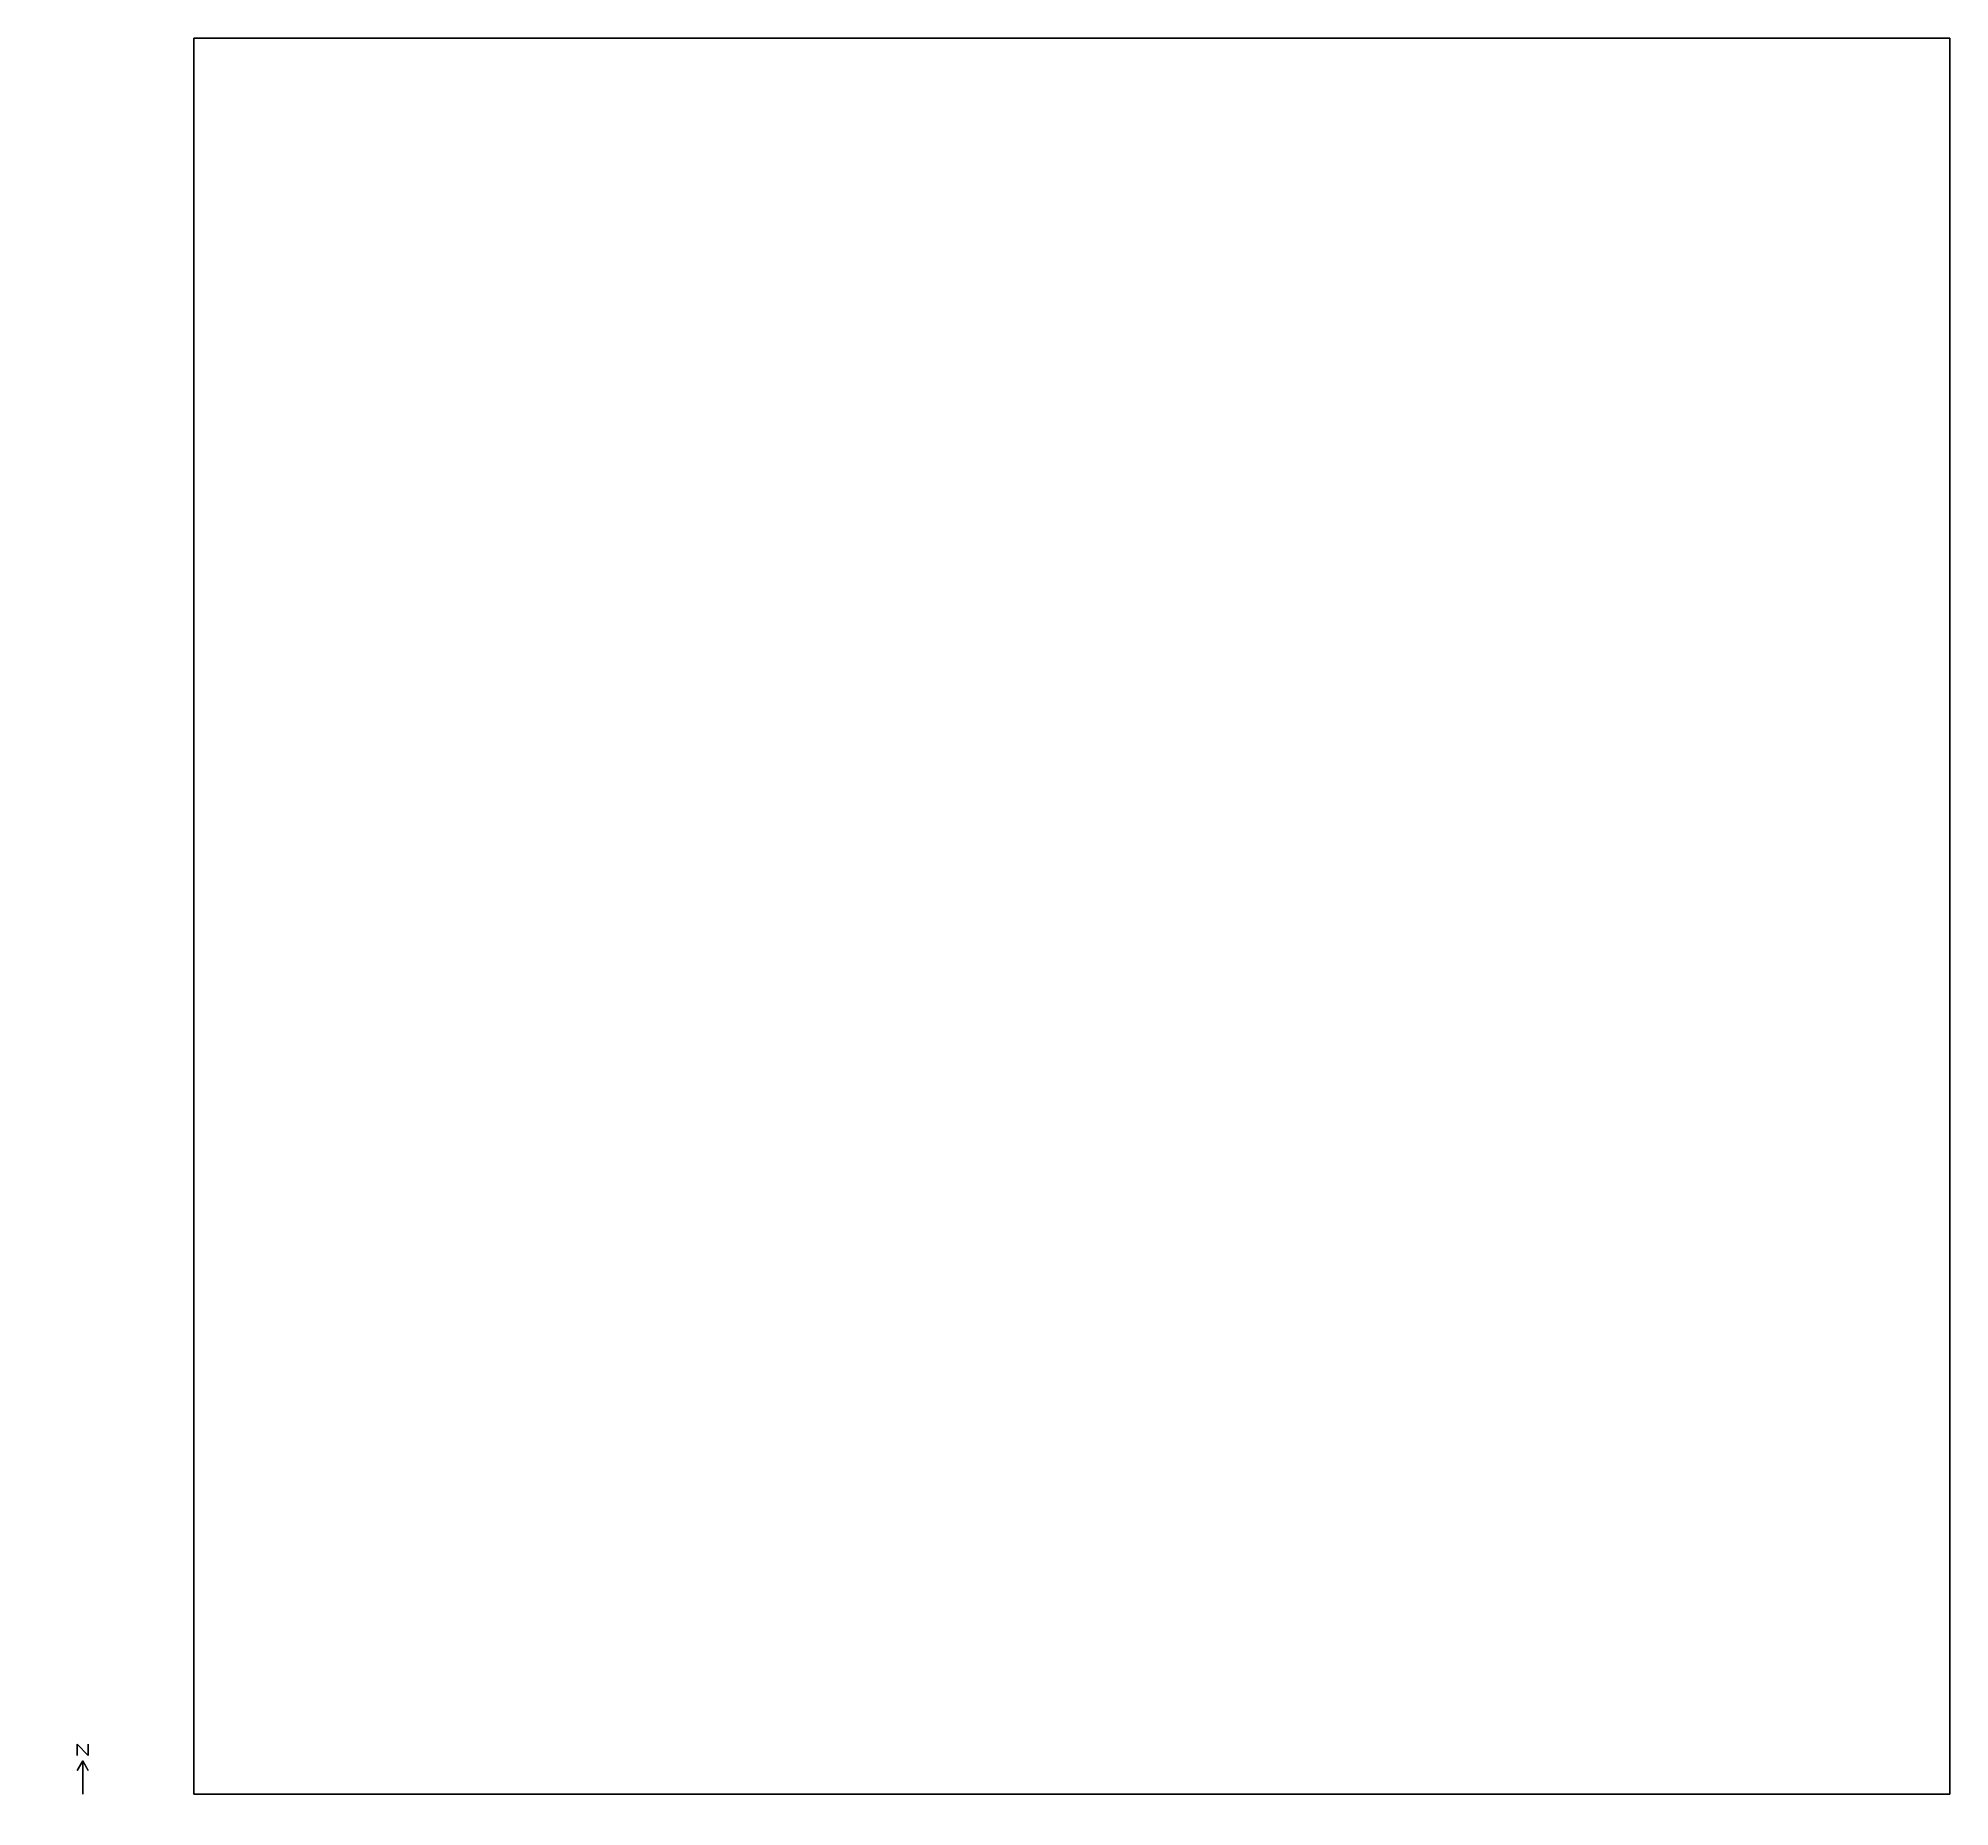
# Model space of a CAD drawing. Header units: metres. Extents: x -14 to 158, y -1 to 158.
import ezdxf

# ---------------------------------------------------------------- set-up
doc = ezdxf.new("R2010")
doc.units = ezdxf.units.M

msp = doc.modelspace()

# ---------------------------------------------------------------- linework, layer by layer
at = {"layer": '1', "color": 3}
for points in [[(-10.5, 4.5, 0.1), (-10.5, 4.5), (-10.5, 3.5), (-10.5, 3.5, 0.1)], [(-10.5, 4.5, 0.1), (-10.5, 4.5), (-9.5, 3.5), (-9.5, 3.5, 0.1)], [(-9.5, 4.5, 0.1), (-9.5, 4.5), (-9.5, 3.5), (-9.5, 3.5, 0.1)], [(-10, 3, 0.1), (-10, 3), (-10.5, 2.13397), (-10.5, 2.13397, 0.1)], [(-10, 3, 0.1), (-10, 3), (-10, 0), (-10, 0, 0.1)], [(-10, 3, 0.1), (-10, 3), (-9.5, 2.13397), (-9.5, 2.13397, 0.1)]]:
    msp.add_3dface(points, dxfattribs=at)
at = {"layer": 'HYBRID_PLENUM', "color": 43}
for points in [[(158, 158), (0, 158), (0, 158, 0.5), (158, 158, 0.5)], [(0, 158), (0, 0), (0, 0, 0.5), (0, 158, 0.5)], [(158, 0), (158, 158), (158, 158, 0.5), (158, 0, 0.5)], [(0, 0), (158, 0), (158, 0, 0.5), (0, 0, 0.5)]]:
    msp.add_3dface(points, dxfattribs=at)
at = {"layer": 'HYBRID_PLENUM', "color": 8}
msp.add_3dface([(0, 0), (0, 158), (158, 158), (158, 0)], dxfattribs=at)
at = {"layer": 'HYBRID_PLENUM', "color": 15}
msp.add_3dface([(0, 158, 0.5), (0, 0, 0.5), (158, 0, 0.5), (158, 158, 0.5)], dxfattribs=at)
at = {"layer": 'HYBRID_ZONE', "color": 43}
for points in [[(158, 158, 0.5), (0, 158, 0.5), (0, 158, 4.572), (158, 158, 4.572)], [(0, 158, 0.5), (0, 0, 0.5), (0, 0, 4.572), (0, 158, 4.572)], [(158, 0, 0.5), (158, 158, 0.5), (158, 158, 4.572), (158, 0, 4.572)], [(0, 0, 0.5), (158, 0, 0.5), (158, 0, 4.572), (0, 0, 4.572)]]:
    msp.add_3dface(points, dxfattribs=at)
at = {"layer": 'HYBRID_ZONE', "color": 8}
msp.add_3dface([(0, 0, 0.5), (0, 158, 0.5), (158, 158, 0.5), (158, 0, 0.5)], dxfattribs=at)
at = {"layer": 'HYBRID_ZONE', "color": 15}
msp.add_3dface([(0, 0, 4.572), (158, 0, 4.572), (158, 158, 4.572), (0, 158, 4.572)], dxfattribs=at)

doc.saveas('drawing.dxf')
